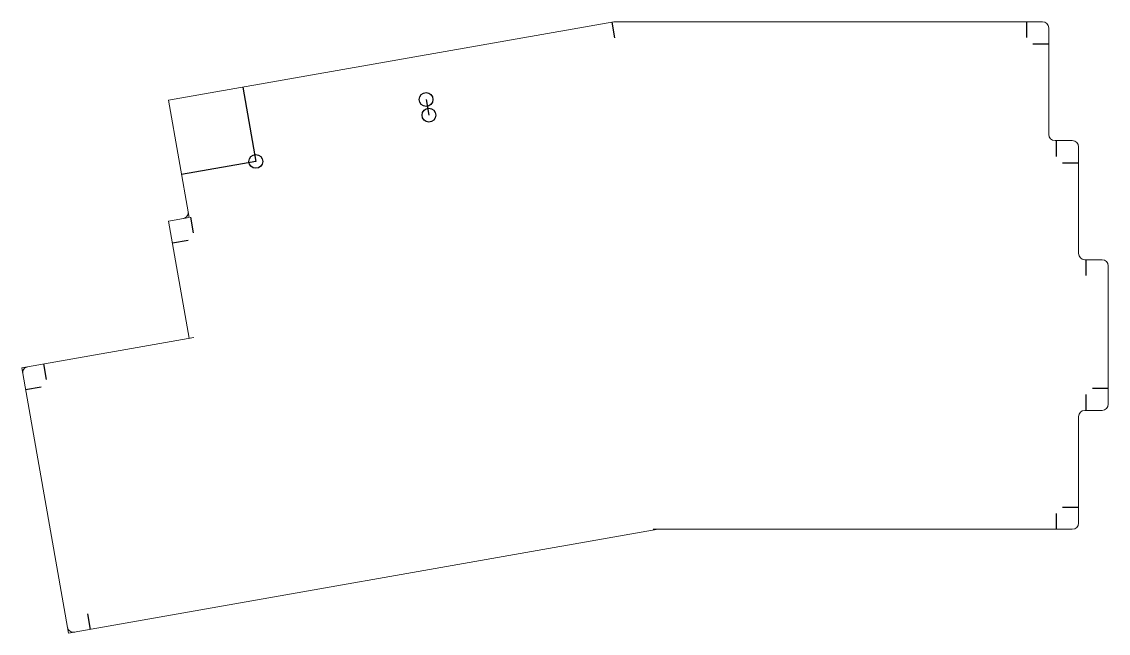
# Model space of a CAD drawing. Extents: x -143 to 31, y -86 to 12.
import ezdxf

# ---------------------------------------------------------------- set-up
doc = ezdxf.new("R2010")
doc.units = 0
doc.layers.get('0').update_dxf_attribs({"linetype": 'CONTINUOUS', "lineweight": 25, "true_color": 0xffffff})
doc.layers.add('BLACK', color=7, linetype='CONTINUOUS', lineweight=5, true_color=0xffffff)

msp = doc.modelspace()

# ---------------------------------------------------------------- linework, layer by layer
for p, q in [((-48.39, 12.01), (-47.95, 9.51)), ((18.05, 9.53), (18.05, 12.07)), ((19.05, 8.53), (21.59, 8.53)), ((-107.51, 1.59), (-105.42, -10.3)), ((-78.15, -0.39), (-77.7, -2.9)), ((22.81, -9.53), (22.81, -6.98)), ((-105.42, -10.3), (-117.3, -12.39)), ((23.81, -10.53), (26.35, -10.53)), ((-115.91, -19.24), (-115.47, -21.74)), ((-118.78, -23.34), (-116.28, -22.9)), ((27.57, -28.57), (27.57, -26.04)), ((-139.43, -42.73), (-138.99, -45.23)), ((-142.3, -46.83), (-139.8, -46.39)), ((28.57, -46.62), (31.12, -46.62)), ((27.57, -50.17), (27.57, -47.62)), ((23.81, -65.67), (26.35, -65.67)), ((22.81, -69.22), (22.81, -66.67)), ((-132.37, -82.75), (-131.93, -85.25))]:
    msp.add_line(p, q)
for centre in [(-78.15, -0.39), (-77.7, -2.9), (-105.42, -10.3)]:
    msp.add_circle(centre, 1.1)
at = {"layer": 'BLACK', "linetype": 'CONTINUOUS'}
for p, q in [((-48.08, 12.07), (-119.39, -0.51)), ((20.59, 12.07), (-48.08, 12.07)), ((21.59, -5.98), (21.59, 11.07)), ((-116.08, -19.27), (-119.39, -0.51)), ((25.35, -6.98), (22.59, -6.98)), ((26.35, -25.04), (26.35, -7.98)), ((-119.39, -19.85), (-116.08, -19.27)), ((-116.08, -38.61), (-119.39, -19.85)), ((30.12, -26.04), (27.35, -26.04)), ((31.12, -49.17), (31.12, -27.04)), ((-142.92, -43.34), (-115.34, -38.48)), ((-135.42, -85.87), (-142.92, -43.34)), ((27.35, -50.17), (30.12, -50.17)), ((26.35, -68.21), (26.35, -51.17)), ((-40.98, -69.22), (-135.42, -85.87)), ((25.35, -69.22), (-41.8, -69.22))]:
    msp.add_line(p, q, dxfattribs=at)
at = {"layer": 'BLACK'}
for centre, start, end in [((20.59, 11.07), 0, 90), ((22.59, -5.98), 180, 270), ((25.35, -7.98), 0, 90), ((-117.24, -18.46), 279.9958, 10.001), ((27.35, -25.04), 180, 270), ((30.12, -27.04), 0, 90), ((-141.76, -44.16), 99.9999, 190.0005), ((27.35, -51.17), 90, 180), ((30.12, -49.17), 270, 0), ((25.35, -68.21), 270, 0), ((-134.61, -84.71), 190.0005, 280.0006)]:
    msp.add_arc(centre, 1, start, end, dxfattribs=at)

doc.saveas('drawing.dxf')
